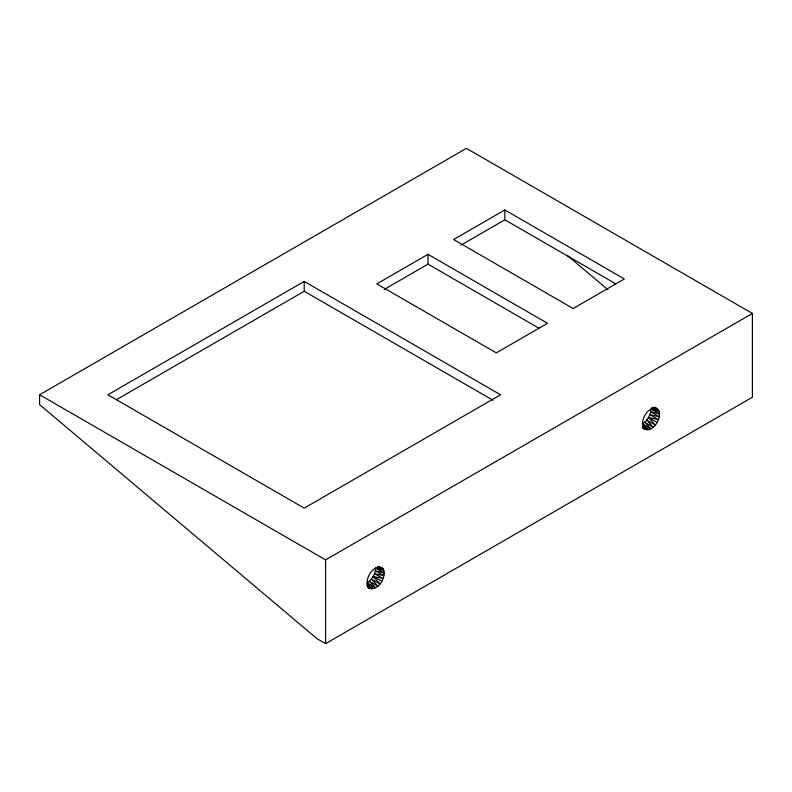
<?xml version="1.0" encoding="UTF-8"?>
<svg xmlns="http://www.w3.org/2000/svg" width="792" height="792" viewBox="0 0 792 792"><rect width="100%" height="100%" fill="white"/><g stroke="black" fill="none" stroke-linecap="round" stroke-linejoin="round"><path stroke-width="1.19" d="M369.636 588.357L367.706 587.11L369.636 588.357C362.112 581.199 373.755 562.162 383.071 568.706C387.397 577.17 377.18 593.426 367.508 587.129M643.064 428.135L645.005 429.393C637.471 422.225 649.113 403.197 658.429 409.741C662.765 418.107 652.588 434.422 643.025 428.155M651.816 407.316L659.281 411.622L651.034 409.078C650.757 414.978 647.47 420.671 642.5 423.868L648.826 429.739L642.421 426.037M377.517 566.894L383.922 570.596L375.675 568.052C375.388 573.943 372.101 579.645 367.142 582.833L373.468 588.703L367.062 585.011M39.6 394.762L466.419 148.342L752.4 313.454L752.4 397.238L325.581 643.658L317.048 638.728L39.6 404.613L39.6 394.762L325.581 559.875L752.4 313.454M304.227 281.417L107.88 394.772L304.227 508.127L500.564 394.772L304.227 281.417L304.227 291.268L493.099 400.307M116.424 399.693L304.227 291.268M428.017 254.311L376.794 283.882L496.297 352.876L547.519 323.304L428.017 254.311L428.017 264.152L538.986 328.225M504.841 209.959L453.628 239.521L573.131 308.514L624.343 278.952L504.841 209.959L504.841 219.81L615.81 283.873M384.259 289.417L428.017 264.152M461.102 245.055L504.841 219.81M642.5 423.868L651.034 428.799L644.708 422.255L653.251 427.185L646.767 420.077L655.301 425.007L648.539 417.493L658.429 419.602L649.895 414.671L659.281 416.731L650.747 411.8L659.578 414.008L651.034 409.078M367.142 582.833L375.675 587.763L369.349 581.219L377.883 586.149L371.408 579.051L379.942 583.981L373.171 576.467L383.071 578.566L374.527 573.636L383.922 575.685L375.388 570.765L384.209 572.982L375.675 568.052M652.945 407.563L658.429 409.741L654.162 407.276M377.576 566.537L383.071 568.706L379.863 566.864M657.073 408.484L654.934 407.256M648.539 417.493L657.073 422.423M642.5 427.472L646.767 429.937L643.064 427.007M373.171 576.467L381.714 581.387M368.201 587.06L371.408 588.911L366.775 585.238M567.349 255.489L607.929 289.733M325.581 559.875L325.581 643.658"/></g></svg>
